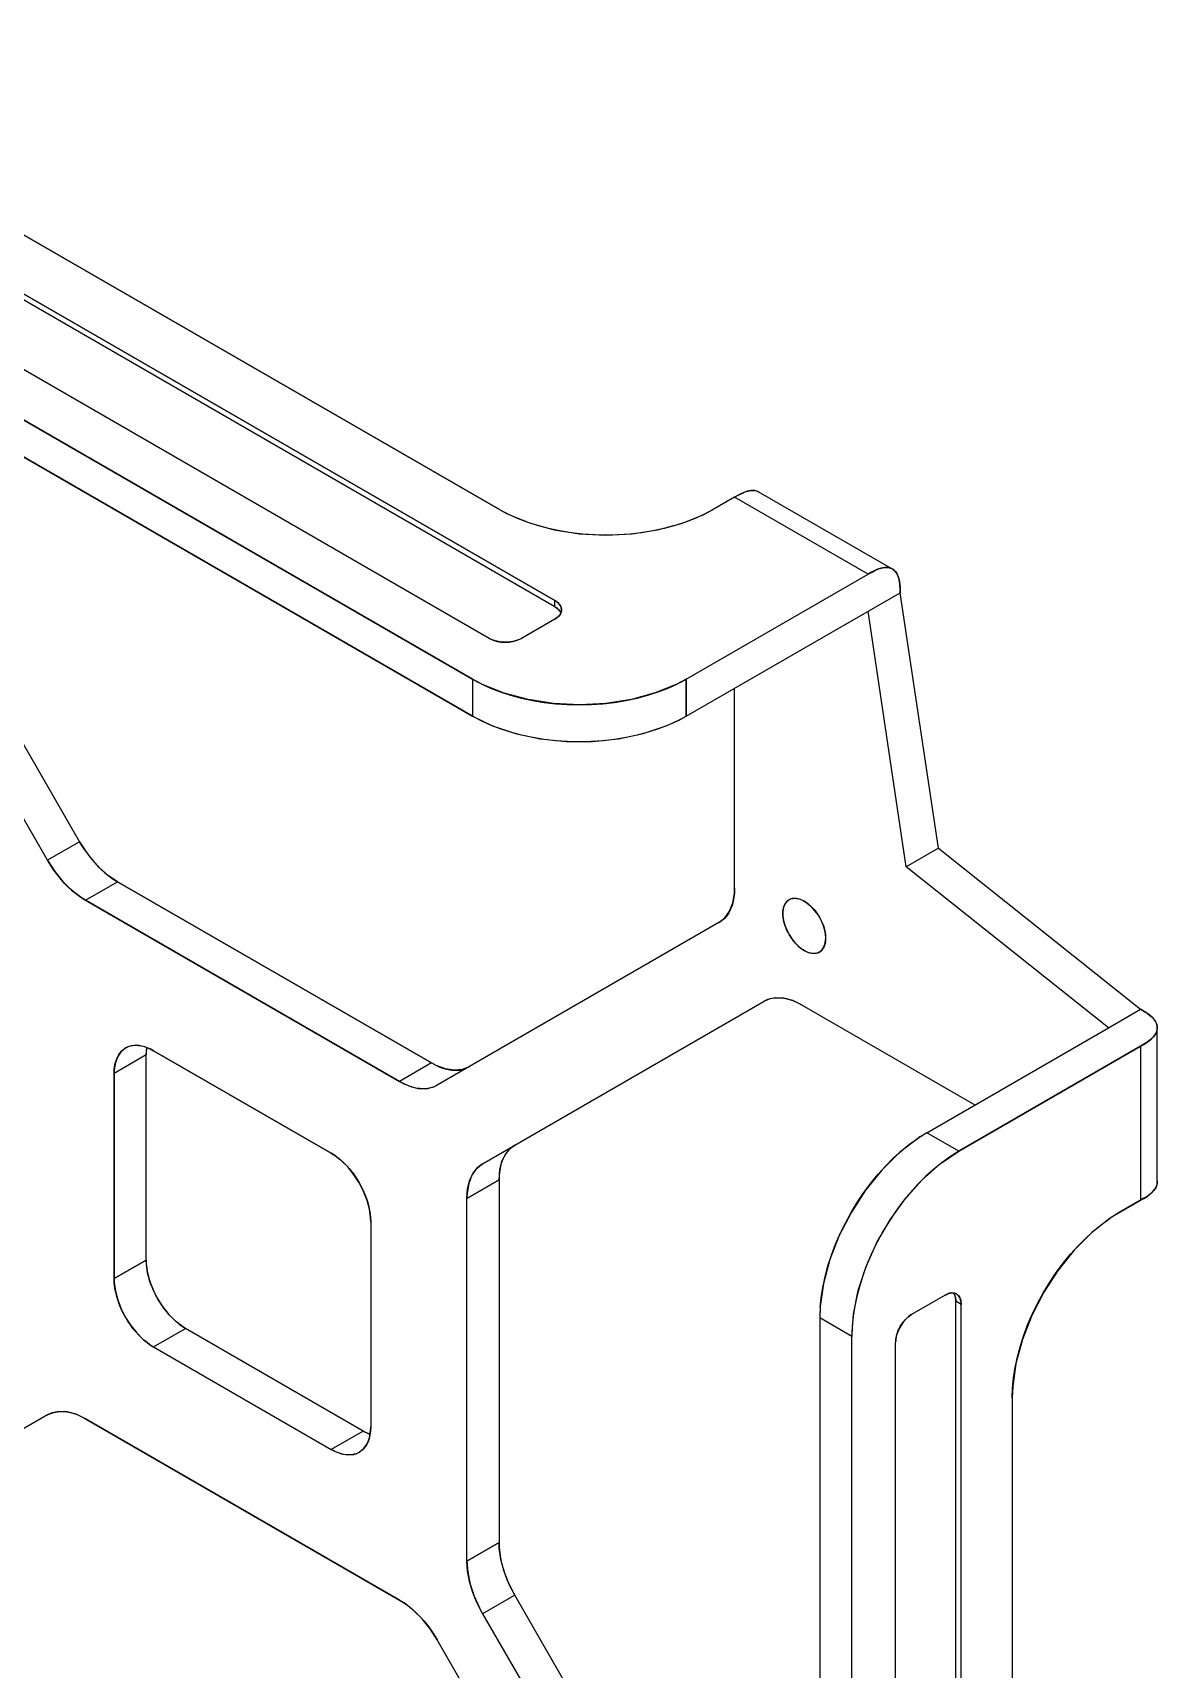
# Model space of a CAD drawing. Header units: millimetres. Extents: x 1063 to 4361, y 385 to 1055.
# Drawn here: x 1771.3 to 1845.7, y 689.8 to 798 of the extents above; entities that cross this region are included whole.
import ezdxf

# ---------------------------------------------------------------- set-up
doc = ezdxf.new("R2010")
doc.units = ezdxf.units.MM

msp = doc.modelspace()

# ---------------------------------------------------------------- linework, layer by layer
for p, q in [((1805.81, 760.469), (1740.762, 798.024)), ((1740.762, 798.024), (1805.81, 760.469)), ((1805.81, 760.061), (1740.762, 797.616)), ((1751.185, 795.907), (1802.143, 766.487)), ((1802.143, 766.487), (1751.185, 795.907)), ((1800.358, 755.27), (1731.756, 794.877)), ((1731.756, 794.877), (1800.358, 755.27)), ((1801.475, 757.966), (1736.427, 795.521)), ((1800.358, 752.82), (1731.756, 792.427)), ((1731.756, 792.427), (1800.358, 752.82)), ((1755.763, 776.771), (1774.386, 744.516)), ((1772.264, 743.291), (1753.642, 775.546)), ((1817.699, 767.303), (1817.989, 767.466)), ((1817.983, 767.463), (1817.699, 767.303)), ((1818.155, 767.551), (1817.983, 767.463)), ((1817.989, 767.466), (1818.082, 767.515)), ((1818.082, 767.515), (1818.214, 767.579)), ((1818.379, 767.648), (1818.155, 767.551)), ((1818.214, 767.579), (1818.335, 767.63)), ((1818.335, 767.63), (1818.456, 767.674)), ((1818.52, 767.695), (1818.379, 767.648)), ((1818.456, 767.674), (1818.57, 767.708)), ((1818.657, 767.728), (1818.52, 767.695)), ((1818.57, 767.708), (1818.68, 767.733)), ((1818.79, 767.748), (1818.657, 767.728)), ((1818.68, 767.733), (1818.799, 767.749)), ((1818.919, 767.753), (1818.79, 767.748)), ((1818.799, 767.749), (1818.913, 767.753)), ((1818.913, 767.753), (1819.02, 767.746)), ((1819.042, 767.742), (1818.919, 767.753)), ((1819.02, 767.746), (1819.122, 767.726)), ((1819.157, 767.715), (1819.042, 767.742)), ((1819.122, 767.726), (1819.219, 767.694)), ((1819.25, 767.68), (1819.157, 767.715)), ((1819.219, 767.694), (1819.281, 767.665)), ((1819.281, 767.665), (1819.25, 767.68)), ((1819.281, 767.665), (1819.312, 767.648)), ((1819.312, 767.648), (1819.281, 767.665)), ((1828.134, 762.555), (1819.312, 767.648)), ((1802.143, 766.487), (1802.764, 766.157)), ((1815.62, 766.136), (1816.285, 766.487)), ((1816.285, 766.487), (1815.705, 766.177)), ((1817.699, 767.303), (1816.285, 766.487)), ((1826.521, 762.21), (1817.699, 767.303)), ((1802.764, 766.157), (1804.19, 765.578)), ((1803.339, 765.896), (1802.764, 766.157)), ((1803.988, 765.646), (1803.339, 765.896)), ((1804.672, 765.425), (1803.988, 765.646)), ((1804.19, 765.578), (1805.767, 765.15)), ((1805.39, 765.235), (1804.672, 765.425)), ((1806.132, 765.076), (1805.39, 765.235)), ((1813.043, 765.236), (1812.302, 765.078)), ((1812.608, 765.138), (1814.189, 765.561)), ((1813.76, 765.427), (1813.043, 765.236)), ((1814.443, 765.647), (1813.76, 765.427)), ((1814.189, 765.561), (1815.62, 766.136)), ((1815.091, 765.897), (1814.443, 765.647)), ((1815.705, 766.177), (1815.091, 765.897)), ((1805.767, 765.15), (1807.45, 764.886)), ((1806.885, 764.954), (1806.132, 765.076)), ((1807.651, 764.866), (1806.885, 764.954)), ((1807.45, 764.886), (1809.186, 764.796)), ((1808.428, 764.813), (1807.651, 764.866)), ((1809.218, 764.796), (1808.428, 764.813)), ((1809.186, 764.796), (1810.923, 764.881)), ((1810.007, 764.814), (1809.218, 764.796)), ((1810.785, 764.867), (1810.007, 764.814)), ((1811.55, 764.955), (1810.785, 764.867)), ((1810.923, 764.881), (1812.608, 765.138)), ((1812.302, 765.078), (1811.55, 764.955)), ((1814.5, 755.27), (1826.521, 762.21)), ((1826.749, 762.339), (1826.521, 762.21)), ((1826.521, 762.21), (1826.743, 762.336)), ((1826.743, 762.336), (1826.964, 762.452)), ((1826.92, 762.43), (1826.749, 762.339)), ((1827.058, 762.495), (1826.92, 762.43)), ((1826.964, 762.452), (1827.182, 762.547)), ((1827.218, 762.561), (1827.058, 762.495)), ((1827.182, 762.547), (1827.396, 762.616)), ((1827.367, 762.609), (1827.218, 762.561)), ((1827.508, 762.641), (1827.367, 762.609)), ((1827.396, 762.616), (1827.602, 762.654)), ((1827.627, 762.656), (1827.508, 762.641)), ((1827.602, 762.654), (1827.713, 762.66)), ((1827.741, 762.66), (1827.627, 762.656)), ((1827.713, 762.66), (1827.82, 762.655)), ((1827.848, 762.652), (1827.741, 762.66)), ((1827.82, 762.655), (1827.921, 762.638)), ((1827.95, 762.631), (1827.848, 762.652)), ((1827.921, 762.638), (1828.018, 762.609)), ((1828.046, 762.598), (1827.95, 762.631)), ((1828.018, 762.609), (1828.109, 762.569)), ((1828.134, 762.555), (1828.046, 762.598)), ((1828.109, 762.569), (1828.134, 762.555)), ((1828.165, 762.536), (1828.134, 762.555)), ((1828.134, 762.555), (1828.165, 762.536)), ((1828.22, 762.497), (1828.165, 762.536)), ((1828.165, 762.536), (1828.193, 762.517)), ((1828.193, 762.517), (1828.27, 762.454)), ((1828.296, 762.429), (1828.22, 762.497)), ((1828.27, 762.454), (1828.351, 762.367)), ((1828.365, 762.351), (1828.296, 762.429)), ((1828.351, 762.367), (1828.422, 762.266)), ((1828.426, 762.261), (1828.365, 762.351)), ((1828.422, 762.266), (1828.482, 762.153)), ((1828.479, 762.161), (1828.426, 762.261)), ((1828.524, 762.05), (1828.479, 762.161)), ((1828.482, 762.153), (1828.532, 762.027)), ((1828.558, 761.942), (1828.524, 762.05)), ((1828.532, 762.027), (1828.571, 761.891)), ((1814.5, 752.82), (1828.642, 760.985)), ((1828.586, 761.826), (1828.558, 761.942)), ((1828.571, 761.891), (1828.6, 761.746)), ((1828.608, 761.699), (1828.586, 761.826)), ((1828.6, 761.746), (1828.629, 761.504)), ((1828.623, 761.569), (1828.608, 761.699)), ((1828.634, 761.422), (1828.623, 761.569)), ((1828.629, 761.504), (1828.639, 761.311)), ((1828.638, 761.318), (1828.634, 761.422)), ((1828.642, 760.985), (1828.638, 761.318)), ((1828.639, 761.311), (1828.642, 760.985)), ((1831.176, 744.084), (1828.642, 760.985)), ((1805.895, 760.416), (1805.81, 760.469)), ((1805.81, 760.061), (1805.81, 760.469)), ((1805.81, 760.061), (1805.895, 760.008)), ((1805.895, 760.008), (1805.81, 760.061)), ((1805.898, 760.414), (1805.895, 760.416)), ((1805.895, 760.008), (1806.046, 759.884)), ((1805.964, 759.957), (1805.895, 760.008)), ((1806.048, 760.29), (1805.898, 760.414)), ((1805.916, 760.402), (1805.963, 760.366)), ((1805.963, 760.366), (1806.028, 760.31)), ((1806.03, 759.9), (1805.964, 759.957)), ((1806.028, 760.31), (1806.085, 760.252)), ((1806.087, 759.841), (1806.03, 759.9)), ((1806.046, 759.884), (1806.157, 759.748)), ((1806.159, 760.153), (1806.048, 760.29)), ((1806.085, 760.252), (1806.134, 760.19)), ((1806.137, 759.778), (1806.087, 759.841)), ((1806.134, 760.19), (1806.175, 760.126)), ((1806.226, 760.008), (1806.159, 760.153)), ((1806.175, 760.126), (1806.207, 760.061)), ((1806.207, 760.061), (1806.23, 759.995)), ((1806.249, 759.857), (1806.226, 760.008)), ((1806.23, 759.995), (1806.244, 759.928)), ((1806.244, 759.928), (1806.248, 759.892)), ((1806.244, 759.782), (1806.249, 759.857)), ((1806.248, 759.822), (1806.245, 759.791)), ((1806.248, 759.892), (1806.249, 759.858)), ((1806.249, 759.858), (1806.248, 759.822)), ((1805.81, 759.245), (1803.595, 757.966)), ((1805.81, 759.245), (1805.978, 759.361)), ((1805.891, 759.296), (1805.81, 759.245)), ((1805.964, 759.349), (1805.891, 759.296)), ((1806.03, 759.406), (1805.964, 759.349)), ((1805.978, 759.361), (1806.109, 759.491)), ((1806.087, 759.465), (1806.03, 759.406)), ((1806.136, 759.528), (1806.087, 759.465)), ((1806.109, 759.491), (1806.198, 759.633)), ((1806.177, 759.592), (1806.136, 759.528)), ((1806.177, 759.714), (1806.137, 759.778)), ((1806.157, 759.748), (1806.207, 759.652)), ((1806.207, 759.653), (1806.177, 759.714)), ((1806.209, 759.657), (1806.177, 759.592)), ((1806.198, 759.633), (1806.244, 759.782)), ((1806.232, 759.724), (1806.209, 759.657)), ((1806.245, 759.791), (1806.232, 759.724)), ((1829.055, 742.859), (1826.521, 759.761)), ((1801.475, 757.966), (1801.567, 757.917)), ((1801.567, 757.917), (1801.475, 757.966)), ((1801.567, 757.917), (1801.781, 757.83)), ((1801.655, 757.877), (1801.567, 757.917)), ((1801.753, 757.84), (1801.655, 757.877)), ((1801.856, 757.806), (1801.753, 757.84)), ((1801.781, 757.83), (1802.018, 757.766)), ((1801.964, 757.778), (1801.856, 757.806)), ((1802.076, 757.754), (1801.964, 757.778)), ((1802.018, 757.766), (1802.27, 757.726)), ((1802.189, 757.736), (1802.076, 757.754)), ((1802.304, 757.723), (1802.189, 757.736)), ((1802.27, 757.726), (1802.53, 757.713)), ((1802.421, 757.715), (1802.304, 757.723)), ((1802.539, 757.713), (1802.421, 757.715)), ((1802.53, 757.713), (1802.791, 757.725)), ((1802.657, 757.716), (1802.539, 757.713)), ((1802.774, 757.724), (1802.657, 757.716)), ((1802.888, 757.737), (1802.774, 757.724)), ((1802.791, 757.725), (1803.043, 757.764)), ((1803, 757.755), (1802.888, 757.737)), ((1803.111, 757.779), (1803, 757.755)), ((1803.043, 757.764), (1803.281, 757.827)), ((1803.218, 757.808), (1803.111, 757.779)), ((1803.32, 757.841), (1803.218, 757.808)), ((1803.281, 757.827), (1803.495, 757.914)), ((1803.417, 757.878), (1803.32, 757.841)), ((1803.509, 757.92), (1803.417, 757.878)), ((1803.495, 757.914), (1803.595, 757.966)), ((1803.595, 757.966), (1803.509, 757.92)), ((1800.358, 755.27), (1800.358, 752.82)), ((1800.979, 754.94), (1800.358, 755.27)), ((1801.023, 754.919), (1800.979, 754.94)), ((1800.979, 754.94), (1801.552, 754.68)), ((1802.454, 754.344), (1801.023, 754.919)), ((1801.552, 754.68), (1802.2, 754.43)), ((1802.2, 754.43), (1802.883, 754.21)), ((1811.971, 754.208), (1812.655, 754.429)), ((1813.879, 754.94), (1812.454, 754.361)), ((1812.655, 754.429), (1813.304, 754.679)), ((1813.304, 754.679), (1813.879, 754.94)), ((1814.5, 755.27), (1813.879, 754.94)), ((1814.5, 752.82), (1814.5, 755.27)), ((1814.5, 755.27), (1814.5, 752.82)), ((1817.699, 741.458), (1817.699, 754.667)), ((1804.036, 753.922), (1802.454, 754.344)), ((1802.883, 754.21), (1803.6, 754.019)), ((1803.6, 754.019), (1804.341, 753.861)), ((1805.721, 753.664), (1804.036, 753.922)), ((1804.341, 753.861), (1805.094, 753.738)), ((1805.094, 753.738), (1805.859, 753.65)), ((1807.457, 753.579), (1805.721, 753.664)), ((1805.859, 753.65), (1806.636, 753.597)), ((1806.636, 753.597), (1807.425, 753.579)), ((1807.425, 753.579), (1808.215, 753.596)), ((1809.194, 753.67), (1807.457, 753.579)), ((1808.215, 753.596), (1808.992, 753.649)), ((1808.992, 753.649), (1809.758, 753.737)), ((1810.876, 753.933), (1809.194, 753.67)), ((1809.758, 753.737), (1810.511, 753.86)), ((1810.511, 753.86), (1811.253, 754.018)), ((1812.454, 754.361), (1810.876, 753.933)), ((1811.253, 754.018), (1811.971, 754.208)), ((1800.358, 752.82), (1801.693, 752.174)), ((1800.939, 752.51), (1800.358, 752.82)), ((1801.554, 752.23), (1800.939, 752.51)), ((1813.165, 752.174), (1813.879, 752.491)), ((1813.88, 752.491), (1813.307, 752.231)), ((1813.879, 752.491), (1814.5, 752.82)), ((1802.204, 751.979), (1801.554, 752.23)), ((1801.693, 752.174), (1803.203, 751.67)), ((1802.887, 751.759), (1802.204, 751.979)), ((1803.605, 751.568), (1802.887, 751.759)), ((1803.203, 751.67), (1804.841, 751.326)), ((1804.347, 751.41), (1803.605, 751.568)), ((1805.101, 751.287), (1804.347, 751.41)), ((1804.841, 751.326), (1806.558, 751.151)), ((1805.866, 751.199), (1805.101, 751.287)), ((1806.644, 751.147), (1805.866, 751.199)), ((1809, 751.2), (1808.223, 751.147)), ((1808.301, 751.151), (1810.017, 751.326)), ((1809.765, 751.288), (1809, 751.2)), ((1810.518, 751.411), (1809.765, 751.288)), ((1810.017, 751.326), (1811.655, 751.67)), ((1811.258, 751.569), (1810.518, 751.411)), ((1811.976, 751.76), (1811.258, 751.569)), ((1811.655, 751.67), (1813.165, 752.174)), ((1812.658, 751.981), (1811.976, 751.76)), ((1813.307, 752.231), (1812.658, 751.981)), ((1806.558, 751.151), (1808.301, 751.151)), ((1807.433, 751.129), (1806.644, 751.147)), ((1808.223, 751.147), (1807.433, 751.129)), ((1774.386, 744.516), (1772.264, 743.291)), ((1774.613, 744.144), (1774.386, 744.516)), ((1774.386, 744.516), (1774.591, 744.178)), ((1774.591, 744.178), (1774.808, 743.855)), ((1775.118, 743.444), (1774.613, 744.144)), ((1774.808, 743.855), (1775.037, 743.546)), ((1831.176, 744.084), (1829.055, 742.859)), ((1831.176, 744.084), (1844.546, 733.439)), ((1772.264, 743.291), (1772.737, 742.561)), ((1772.47, 742.953), (1772.264, 743.291)), ((1772.687, 742.63), (1772.47, 742.953)), ((1772.916, 742.32), (1772.687, 742.63)), ((1772.737, 742.561), (1773.27, 741.897)), ((1775.037, 743.546), (1775.279, 743.25)), ((1775.677, 742.821), (1775.118, 743.444)), ((1775.279, 743.25), (1775.533, 742.969)), ((1775.533, 742.969), (1775.795, 742.706)), ((1776.272, 742.293), (1775.677, 742.821)), ((1775.795, 742.706), (1776.061, 742.465)), ((1842.425, 732.215), (1829.055, 742.859)), ((1773.158, 742.025), (1772.916, 742.32)), ((1773.411, 741.744), (1773.158, 742.025)), ((1773.27, 741.897), (1773.849, 741.319)), ((1773.674, 741.481), (1773.411, 741.744)), ((1773.94, 741.24), (1773.674, 741.481)), ((1774.764, 740.652), (1776.886, 741.877)), ((1776.061, 742.465), (1776.331, 742.247)), ((1776.886, 741.877), (1776.272, 742.293)), ((1776.331, 742.247), (1776.606, 742.051)), ((1776.606, 742.051), (1776.886, 741.877)), ((1797.655, 729.886), (1776.886, 741.877)), ((1776.886, 741.877), (1797.655, 729.886)), ((1817.686, 741.11), (1817.699, 741.458)), ((1817.699, 741.458), (1817.688, 741.142)), ((1773.849, 741.319), (1774.456, 740.845)), ((1774.21, 741.022), (1773.94, 741.24)), ((1774.485, 740.826), (1774.21, 741.022)), ((1774.456, 740.845), (1774.764, 740.652)), ((1774.764, 740.652), (1774.485, 740.826)), ((1774.764, 740.652), (1795.534, 728.661)), ((1795.534, 728.661), (1774.764, 740.652)), ((1817.368, 739.924), (1817.579, 740.471)), ((1817.602, 740.562), (1817.527, 740.298)), ((1817.579, 740.471), (1817.686, 741.11)), ((1817.656, 740.843), (1817.602, 740.562)), ((1817.688, 741.142), (1817.656, 740.843)), ((1821.026, 740.384), (1820.942, 740.166)), ((1821.001, 740.334), (1821.048, 740.424)), ((1821.149, 740.56), (1821.026, 740.384)), ((1821.048, 740.424), (1821.102, 740.504)), ((1821.102, 740.504), (1821.163, 740.575)), ((1821.308, 740.686), (1821.149, 740.56)), ((1821.163, 740.575), (1821.232, 740.635)), ((1821.232, 740.635), (1821.278, 740.668)), ((1821.278, 740.668), (1821.308, 740.686)), ((1821.396, 740.729), (1821.308, 740.686)), ((1821.308, 740.686), (1821.338, 740.703)), ((1821.399, 740.73), (1821.396, 740.729)), ((1821.601, 740.777), (1821.399, 740.73)), ((1821.414, 740.736), (1821.476, 740.756)), ((1821.476, 740.756), (1821.568, 740.773)), ((1821.568, 740.773), (1821.665, 740.78)), ((1821.824, 740.768), (1821.601, 740.777)), ((1821.665, 740.78), (1821.766, 740.775)), ((1821.766, 740.775), (1821.871, 740.76)), ((1822.062, 740.704), (1821.824, 740.768)), ((1821.871, 740.76), (1821.978, 740.733)), ((1821.978, 740.733), (1822.086, 740.695)), ((1822.308, 740.587), (1822.062, 740.704)), ((1822.086, 740.695), (1822.196, 740.647)), ((1822.196, 740.647), (1822.308, 740.587)), ((1822.553, 740.421), (1822.308, 740.587)), ((1822.308, 740.587), (1822.419, 740.518)), ((1822.419, 740.518), (1822.529, 740.44)), ((1822.529, 740.44), (1822.637, 740.352)), ((1822.791, 740.21), (1822.553, 740.421)), ((1822.637, 740.352), (1822.744, 740.256)), ((1816.664, 739.169), (1817.06, 739.486)), ((1816.854, 739.297), (1816.664, 739.169)), ((1817.025, 739.448), (1816.854, 739.297)), ((1817.178, 739.625), (1817.025, 739.448)), ((1817.06, 739.486), (1817.368, 739.924)), ((1817.313, 739.826), (1817.178, 739.625)), ((1817.43, 740.051), (1817.313, 739.826)), ((1817.527, 740.298), (1817.43, 740.051)), ((1820.893, 739.771), (1820.898, 739.897)), ((1820.898, 739.639), (1820.893, 739.771)), ((1820.898, 739.897), (1820.911, 740.017)), ((1820.911, 739.505), (1820.898, 739.639)), ((1820.942, 740.166), (1820.899, 739.91)), ((1820.899, 739.91), (1820.899, 739.625)), ((1820.899, 739.625), (1820.942, 739.32)), ((1820.911, 740.017), (1820.932, 740.129)), ((1820.932, 739.367), (1820.911, 739.505)), ((1820.932, 740.129), (1820.962, 740.235)), ((1820.962, 739.227), (1820.932, 739.367)), ((1820.942, 739.32), (1821.026, 739.004)), ((1820.962, 740.235), (1821.001, 740.334)), ((1822.744, 740.256), (1822.849, 740.15)), ((1823.015, 739.96), (1822.791, 740.21)), ((1822.849, 740.15), (1822.95, 740.038)), ((1822.95, 740.038), (1823.047, 739.92)), ((1823.217, 739.68), (1823.015, 739.96)), ((1823.047, 739.92), (1823.139, 739.796)), ((1823.139, 739.796), (1823.226, 739.667)), ((1823.391, 739.378), (1823.217, 739.68)), ((1823.226, 739.667), (1823.308, 739.532)), ((1823.308, 739.532), (1823.383, 739.393)), ((1823.383, 739.393), (1823.452, 739.253)), ((1823.532, 739.064), (1823.391, 739.378)), ((1823.452, 739.253), (1823.513, 739.112)), ((1816.664, 739.169), (1798.034, 728.413)), ((1816.716, 739.199), (1816.763, 739.226)), ((1821.001, 739.084), (1820.962, 739.227)), ((1821.048, 738.939), (1821.001, 739.084)), ((1821.026, 739.004), (1821.149, 738.686)), ((1821.102, 738.796), (1821.048, 738.939)), ((1821.163, 738.655), (1821.102, 738.796)), ((1821.149, 738.686), (1821.308, 738.377)), ((1821.232, 738.515), (1821.163, 738.655)), ((1821.308, 738.377), (1821.232, 738.515)), ((1821.308, 738.377), (1821.496, 738.085)), ((1821.39, 738.242), (1821.308, 738.377)), ((1821.477, 738.112), (1821.39, 738.242)), ((1823.513, 739.112), (1823.567, 738.969)), ((1823.637, 738.746), (1823.532, 739.064)), ((1823.567, 738.969), (1823.614, 738.825)), ((1823.614, 738.825), (1823.653, 738.682)), ((1823.7, 738.434), (1823.637, 738.746)), ((1823.653, 738.682), (1823.683, 738.541)), ((1823.683, 738.541), (1823.705, 738.404)), ((1823.722, 738.138), (1823.7, 738.434)), ((1823.705, 738.404), (1823.718, 738.269)), ((1823.718, 738.269), (1823.721, 738.187)), ((1823.721, 738.187), (1823.722, 738.138)), ((1821.568, 737.989), (1821.477, 738.112)), ((1821.496, 738.085), (1821.71, 737.819)), ((1821.665, 737.87), (1821.568, 737.989)), ((1821.766, 737.758), (1821.665, 737.87)), ((1821.71, 737.819), (1821.942, 737.588)), ((1821.871, 737.653), (1821.766, 737.758)), ((1821.978, 737.556), (1821.871, 737.653)), ((1821.942, 737.588), (1822.184, 737.399)), ((1822.086, 737.469), (1821.978, 737.556)), ((1822.196, 737.391), (1822.086, 737.469)), ((1822.184, 737.399), (1822.308, 737.321)), ((1822.308, 737.321), (1822.196, 737.391)), ((1822.308, 737.321), (1822.553, 737.204)), ((1822.419, 737.262), (1822.308, 737.321)), ((1822.529, 737.213), (1822.419, 737.262)), ((1822.638, 737.176), (1822.529, 737.213)), ((1822.553, 737.204), (1822.791, 737.14)), ((1822.744, 737.149), (1822.638, 737.176)), ((1822.849, 737.133), (1822.744, 737.149)), ((1822.791, 737.14), (1823.015, 737.132)), ((1822.95, 737.128), (1822.849, 737.133)), ((1823.047, 737.135), (1822.95, 737.128)), ((1823.015, 737.132), (1823.217, 737.178)), ((1823.139, 737.153), (1823.047, 737.135)), ((1823.202, 737.173), (1823.139, 737.153)), ((1823.217, 737.178), (1823.22, 737.18)), ((1823.22, 737.18), (1823.308, 737.222)), ((1823.308, 737.222), (1823.277, 737.206)), ((1823.308, 737.222), (1823.466, 737.349)), ((1823.337, 737.24), (1823.308, 737.222)), ((1823.384, 737.273), (1823.337, 737.24)), ((1823.452, 737.334), (1823.384, 737.273)), ((1823.514, 737.404), (1823.452, 737.334)), ((1823.466, 737.349), (1823.589, 737.524)), ((1823.568, 737.485), (1823.514, 737.404)), ((1823.614, 737.575), (1823.568, 737.485)), ((1823.589, 737.524), (1823.674, 737.743)), ((1823.653, 737.674), (1823.614, 737.575)), ((1823.683, 737.779), (1823.653, 737.674)), ((1823.674, 737.743), (1823.716, 737.999)), ((1823.705, 737.892), (1823.683, 737.779)), ((1823.718, 738.011), (1823.705, 737.892)), ((1823.716, 737.999), (1823.722, 738.138)), ((1823.721, 738.089), (1823.718, 738.011)), ((1823.722, 738.138), (1823.721, 738.089)), ((1801.034, 723.217), (1819.657, 733.969)), ((1819.884, 734.078), (1819.657, 733.969)), ((1819.657, 733.969), (1819.862, 734.07)), ((1819.862, 734.07), (1820.079, 734.142)), ((1820.389, 734.195), (1819.884, 734.078)), ((1820.079, 734.142), (1820.308, 734.187)), ((1820.308, 734.187), (1820.55, 734.203)), ((1820.947, 734.173), (1820.389, 734.195)), ((1820.55, 734.203), (1820.804, 734.192)), ((1820.804, 734.192), (1821.065, 734.152)), ((1821.543, 734.014), (1820.947, 734.173)), ((1821.065, 734.152), (1821.332, 734.086)), ((1821.332, 734.086), (1821.602, 733.992)), ((1822.157, 733.721), (1821.543, 734.014)), ((1821.602, 733.992), (1821.877, 733.87)), ((1821.877, 733.87), (1822.157, 733.721)), ((1822.157, 733.721), (1833.596, 727.117)), ((1842.425, 732.215), (1844.546, 733.439)), ((1844.546, 733.439), (1844.824, 733.275)), ((1844.83, 733.271), (1844.546, 733.439)), ((1844.824, 733.275), (1844.977, 733.177)), ((1844.936, 733.203), (1844.83, 733.271)), ((1845.062, 733.117), (1844.936, 733.203)), ((1844.977, 733.177), (1845.169, 733.035)), ((1845.198, 733.011), (1845.062, 733.117)), ((1845.169, 733.035), (1845.336, 732.885)), ((1845.314, 732.906), (1845.198, 733.011)), ((1845.413, 732.8), (1845.314, 732.906)), ((1845.336, 732.885), (1845.471, 732.725)), ((1845.486, 732.704), (1845.413, 732.8)), ((1830.404, 725.274), (1842.425, 732.215)), ((1845.477, 731.712), (1845.393, 731.607)), ((1845.409, 731.624), (1845.482, 731.719)), ((1845.471, 732.725), (1845.532, 732.632)), ((1845.545, 731.821), (1845.477, 731.712)), ((1845.482, 731.719), (1845.543, 731.816)), ((1845.546, 732.608), (1845.486, 732.704)), ((1845.532, 732.632), (1845.58, 732.537)), ((1845.543, 731.816), (1845.59, 731.913)), ((1845.597, 731.933), (1845.545, 731.821)), ((1845.592, 732.51), (1845.546, 732.608)), ((1845.58, 732.537), (1845.617, 732.44)), ((1845.59, 731.913), (1845.623, 732.011)), ((1845.625, 732.412), (1845.592, 732.51)), ((1845.632, 732.047), (1845.597, 731.933)), ((1845.617, 732.44), (1845.64, 732.342)), ((1845.623, 732.011), (1845.644, 732.111)), ((1845.645, 732.312), (1845.625, 732.412)), ((1845.648, 732.145), (1845.632, 732.047)), ((1845.64, 732.342), (1845.65, 732.244)), ((1845.644, 732.111), (1845.65, 732.178)), ((1845.65, 732.249), (1845.645, 732.312)), ((1845.65, 732.179), (1845.648, 732.145)), ((1845.651, 732.228), (1845.65, 732.249)), ((1845.65, 732.244), (1845.651, 732.215)), ((1845.65, 732.178), (1845.651, 732.228)), ((1845.651, 732.215), (1845.65, 732.179)), ((1845.651, 722.028), (1845.651, 732.215)), ((1777.136, 730.649), (1776.909, 730.325)), ((1777.048, 730.546), (1777.162, 730.676)), ((1777.429, 730.882), (1777.136, 730.649)), ((1777.162, 730.676), (1777.288, 730.788)), ((1777.288, 730.788), (1777.399, 730.864)), ((1777.399, 730.864), (1777.429, 730.882)), ((1777.591, 730.961), (1777.429, 730.882)), ((1777.429, 730.882), (1777.459, 730.899)), ((1777.783, 731.02), (1777.591, 730.961)), ((1777.625, 730.974), (1777.74, 731.01)), ((1777.74, 731.01), (1777.91, 731.043)), ((1778.178, 731.054), (1777.783, 731.02)), ((1777.91, 731.043), (1778.088, 731.055)), ((1778.088, 731.055), (1778.276, 731.047)), ((1778.606, 730.985), (1778.178, 731.054)), ((1778.276, 731.047), (1778.469, 731.018)), ((1778.469, 731.018), (1778.666, 730.969)), ((1779.055, 730.816), (1778.606, 730.985)), ((1778.666, 730.969), (1778.865, 730.899)), ((1778.785, 730.417), (1778.795, 730.666)), ((1778.794, 730.666), (1778.785, 730.417)), ((1778.795, 730.666), (1778.824, 730.913)), ((1778.865, 730.899), (1779.055, 730.816)), ((1779.275, 730.7), (1779.055, 730.816)), ((1779.055, 730.816), (1779.275, 730.7)), ((1791.024, 723.916), (1779.275, 730.7)), ((1779.275, 730.7), (1791.024, 723.916)), ((1832.525, 724.05), (1844.546, 730.99)), ((1844.546, 730.99), (1832.525, 724.05)), ((1844.772, 731.123), (1844.546, 730.99)), ((1844.546, 730.99), (1844.76, 731.115)), ((1844.546, 730.99), (1844.546, 720.803)), ((1844.76, 731.115), (1844.92, 731.215)), ((1844.988, 731.26), (1844.772, 731.123)), ((1844.92, 731.215), (1845.042, 731.298)), ((1845.184, 731.407), (1844.988, 731.26)), ((1845.042, 731.298), (1845.147, 731.377)), ((1845.147, 731.377), (1845.246, 731.459)), ((1845.295, 731.505), (1845.184, 731.407)), ((1845.246, 731.459), (1845.332, 731.541)), ((1845.393, 731.607), (1845.295, 731.505)), ((1845.332, 731.541), (1845.409, 731.624)), ((1778.785, 730.417), (1776.664, 729.192)), ((1776.673, 729.441), (1776.696, 729.646)), ((1776.753, 729.921), (1776.674, 729.449)), ((1776.696, 729.646), (1776.735, 729.854)), ((1776.735, 729.854), (1776.791, 730.049)), ((1776.909, 730.325), (1776.753, 729.921)), ((1776.791, 730.049), (1776.863, 730.231)), ((1776.863, 730.231), (1776.949, 730.398)), ((1776.949, 730.398), (1777.048, 730.546)), ((1778.785, 716.85), (1778.785, 730.417)), ((1797.655, 729.886), (1795.534, 728.661)), ((1797.963, 729.723), (1797.655, 729.886)), ((1797.655, 729.886), (1797.935, 729.737)), ((1797.935, 729.737), (1798.209, 729.615)), ((1798.57, 729.496), (1797.963, 729.723)), ((1798.209, 729.615), (1798.48, 729.521)), ((1798.48, 729.521), (1798.746, 729.455)), ((1800.155, 729.638), (1799.683, 729.453)), ((1799.733, 729.464), (1799.95, 729.537)), ((1799.95, 729.537), (1800.155, 729.638)), ((1776.673, 729.441), (1776.664, 729.192)), ((1776.664, 729.192), (1776.673, 729.441)), ((1776.664, 729.192), (1776.664, 715.626)), ((1776.664, 715.626), (1776.664, 729.192)), ((1776.674, 729.449), (1776.673, 729.441)), ((1795.534, 728.661), (1796.148, 728.368)), ((1795.813, 728.512), (1795.534, 728.661)), ((1796.088, 728.391), (1795.813, 728.512)), ((1799.149, 729.405), (1798.57, 729.496)), ((1798.746, 729.455), (1799.008, 729.415)), ((1799.008, 729.415), (1799.262, 729.404)), ((1799.683, 729.453), (1799.149, 729.405)), ((1799.262, 729.404), (1799.503, 729.42)), ((1799.503, 729.42), (1799.733, 729.464)), ((1796.359, 728.297), (1796.088, 728.391)), ((1796.148, 728.368), (1796.743, 728.209)), ((1796.625, 728.23), (1796.359, 728.297)), ((1796.887, 728.19), (1796.625, 728.23)), ((1796.743, 728.209), (1797.302, 728.187)), ((1797.141, 728.179), (1796.887, 728.19)), ((1797.382, 728.195), (1797.141, 728.179)), ((1797.302, 728.187), (1797.807, 728.304)), ((1797.612, 728.24), (1797.382, 728.195)), ((1797.829, 728.312), (1797.612, 728.24)), ((1797.807, 728.304), (1798.034, 728.413)), ((1798.034, 728.413), (1797.829, 728.312)), ((1830.404, 725.274), (1829.808, 724.901)), ((1832.525, 724.05), (1830.404, 725.274)), ((1802.593, 723.921), (1802.947, 724.3)), ((1802.794, 724.163), (1802.641, 723.987)), ((1802.965, 724.315), (1802.794, 724.163)), ((1802.947, 724.3), (1803.155, 724.442)), ((1803.155, 724.442), (1802.965, 724.315)), ((1829.808, 724.901), (1828.594, 723.957)), ((1828.752, 724.095), (1829.294, 724.533)), ((1829.294, 724.533), (1829.808, 724.902)), ((1791.244, 723.779), (1791.024, 723.916)), ((1791.024, 723.916), (1791.244, 723.779)), ((1791.259, 723.768), (1791.244, 723.779)), ((1791.244, 723.779), (1791.433, 723.643)), ((1791.707, 723.417), (1791.259, 723.768)), ((1791.433, 723.643), (1791.632, 723.482)), ((1791.632, 723.482), (1791.829, 723.305)), ((1792.134, 722.989), (1791.707, 723.417)), ((1791.829, 723.305), (1792.023, 723.11)), ((1792.023, 723.11), (1792.21, 722.902)), ((1801.034, 723.217), (1800.638, 722.901)), ((1800.673, 722.938), (1800.844, 723.09)), ((1800.844, 723.09), (1801.034, 723.217)), ((1802.217, 723.049), (1802.163, 722.768)), ((1802.173, 722.831), (1802.333, 723.426)), ((1802.292, 723.313), (1802.217, 723.049)), ((1802.389, 723.56), (1802.292, 723.313)), ((1802.333, 723.426), (1802.593, 723.921)), ((1802.506, 723.786), (1802.389, 723.56)), ((1802.641, 723.987), (1802.506, 723.786)), ((1827.186, 722.523), (1827.692, 723.084)), ((1828.594, 723.957), (1827.434, 722.805)), ((1827.692, 723.084), (1828.218, 723.612)), ((1828.218, 723.612), (1828.752, 724.095)), ((1830.107, 722.161), (1831.297, 723.217)), ((1831.418, 723.311), (1830.877, 722.874)), ((1831.297, 723.217), (1832.525, 724.05)), ((1831.967, 723.702), (1831.418, 723.311)), ((1832.525, 724.05), (1831.967, 723.702)), ((1792.527, 722.498), (1792.134, 722.989)), ((1792.21, 722.902), (1792.388, 722.684)), ((1792.388, 722.684), (1792.558, 722.456)), ((1792.875, 721.958), (1792.527, 722.498)), ((1792.558, 722.456), (1792.718, 722.217)), ((1792.718, 722.217), (1792.87, 721.967)), ((1792.87, 721.967), (1793.01, 721.712)), ((1793.167, 721.386), (1792.875, 721.958)), ((1799.998, 720.928), (1802.12, 722.153)), ((1802.12, 722.153), (1799.998, 720.928)), ((1800.095, 721.824), (1800.171, 722.088)), ((1800.33, 722.462), (1800.119, 721.915)), ((1800.171, 722.088), (1800.268, 722.335)), ((1800.268, 722.335), (1800.384, 722.561)), ((1800.638, 722.901), (1800.33, 722.462)), ((1800.384, 722.561), (1800.519, 722.762)), ((1800.519, 722.762), (1800.673, 722.938)), ((1802.12, 722.153), (1802.173, 722.831)), ((1802.131, 722.469), (1802.12, 722.153)), ((1802.12, 722.153), (1802.12, 698.17)), ((1802.163, 722.768), (1802.131, 722.469)), ((1827.434, 722.805), (1826.365, 721.48)), ((1826.704, 721.933), (1827.186, 722.523)), ((1828.99, 720.915), (1830.107, 722.161)), ((1830.345, 722.393), (1829.821, 721.867)), ((1830.877, 722.874), (1830.345, 722.393)), ((1845.64, 721.9), (1845.65, 721.999)), ((1845.651, 722.028), (1845.645, 721.93)), ((1845.65, 722.064), (1845.651, 722.028)), ((1845.651, 722.028), (1845.65, 722.064)), ((1845.65, 721.999), (1845.651, 722.028)), ((1793.01, 721.712), (1793.136, 721.454)), ((1793.136, 721.454), (1793.25, 721.193)), ((1793.393, 720.8), (1793.167, 721.386)), ((1793.25, 721.193), (1793.349, 720.929)), ((1793.349, 720.929), (1793.436, 720.663)), ((1800.012, 721.276), (1799.998, 720.928)), ((1799.998, 720.928), (1800.009, 721.244)), ((1799.998, 696.945), (1799.998, 720.928)), ((1800.009, 721.244), (1800.042, 721.543)), ((1800.119, 721.915), (1800.012, 721.276)), ((1800.042, 721.543), (1800.095, 721.824)), ((1826.365, 721.48), (1825.419, 720.021)), ((1825.812, 720.668), (1826.246, 721.314)), ((1826.246, 721.314), (1826.704, 721.933)), ((1827.98, 719.515), (1828.99, 720.915)), ((1829.314, 721.305), (1828.831, 720.715)), ((1829.821, 721.867), (1829.314, 721.305)), ((1844.772, 720.936), (1844.546, 720.803)), ((1844.546, 720.803), (1844.766, 720.932)), ((1844.766, 720.932), (1844.977, 721.066)), ((1844.936, 721.039), (1844.772, 720.936)), ((1845.062, 721.126), (1844.936, 721.039)), ((1844.977, 721.066), (1845.169, 721.207)), ((1845.198, 721.232), (1845.062, 721.126)), ((1845.169, 721.207), (1845.336, 721.358)), ((1845.314, 721.337), (1845.198, 721.232)), ((1845.413, 721.443), (1845.314, 721.337)), ((1845.336, 721.358), (1845.471, 721.517)), ((1845.486, 721.538), (1845.413, 721.443)), ((1845.471, 721.517), (1845.532, 721.61)), ((1845.546, 721.635), (1845.486, 721.538)), ((1845.532, 721.61), (1845.58, 721.705)), ((1845.592, 721.732), (1845.546, 721.635)), ((1845.58, 721.705), (1845.617, 721.802)), ((1845.625, 721.831), (1845.592, 721.732)), ((1845.617, 721.802), (1845.64, 721.9)), ((1845.645, 721.93), (1845.625, 721.831)), ((1793.547, 720.216), (1793.393, 720.8)), ((1793.436, 720.663), (1793.507, 720.398)), ((1793.507, 720.398), (1793.563, 720.139)), ((1793.625, 719.654), (1793.547, 720.216)), ((1793.563, 720.139), (1793.603, 719.885)), ((1793.603, 719.885), (1793.625, 719.654)), ((1825.419, 720.021), (1824.624, 718.475)), ((1825.023, 719.301), (1825.402, 719.993)), ((1825.402, 719.993), (1825.812, 720.668)), ((1828.372, 720.096), (1827.937, 719.45)), ((1828.831, 720.715), (1828.372, 720.096)), ((1843.132, 719.987), (1842.536, 719.613)), ((1844.546, 720.803), (1843.132, 719.987)), ((1843.132, 719.987), (1844.546, 720.803)), ((1793.634, 719.394), (1793.625, 719.654)), ((1793.625, 719.654), (1793.634, 719.394)), ((1793.634, 719.394), (1793.634, 705.828)), ((1824.68, 718.602), (1825.023, 719.301)), ((1827.109, 718.006), (1827.98, 719.515)), ((1827.527, 718.775), (1827.148, 718.082)), ((1827.937, 719.45), (1827.527, 718.775)), ((1840.948, 718.327), (1841.481, 718.809)), ((1842.536, 719.613), (1841.321, 718.669)), ((1841.481, 718.809), (1842.022, 719.246)), ((1842.022, 719.246), (1842.535, 719.614)), ((1824.624, 718.475), (1824.004, 716.887)), ((1824.105, 717.184), (1824.374, 717.896)), ((1824.374, 717.896), (1824.68, 718.602)), ((1826.402, 716.432), (1827.109, 718.006)), ((1827.148, 718.082), (1826.804, 717.383)), ((1839.916, 717.237), (1840.424, 717.801)), ((1841.321, 718.669), (1840.162, 717.517)), ((1840.424, 717.801), (1840.948, 718.327)), ((1778.785, 716.85), (1776.664, 715.626)), ((1776.664, 715.626), (1778.785, 716.85)), ((1778.795, 716.591), (1778.785, 716.85)), ((1778.785, 716.85), (1778.794, 716.591)), ((1778.794, 716.591), (1778.817, 716.359)), ((1778.796, 716.573), (1778.795, 716.591)), ((1778.876, 716.009), (1778.796, 716.573)), ((1824.004, 716.887), (1823.579, 715.305)), ((1823.872, 716.466), (1824.105, 717.184)), ((1826.498, 716.676), (1826.227, 715.962)), ((1826.804, 717.383), (1826.498, 716.676)), ((1838.974, 716.027), (1839.433, 716.646)), ((1840.162, 717.517), (1839.093, 716.191)), ((1839.433, 716.646), (1839.916, 717.237)), ((1776.664, 715.626), (1776.673, 715.366)), ((1776.673, 715.366), (1776.664, 715.626)), ((1778.817, 716.359), (1778.857, 716.106)), ((1778.857, 716.106), (1778.912, 715.847)), ((1779.033, 715.425), (1778.876, 716.009)), ((1778.912, 715.847), (1778.984, 715.582)), ((1778.984, 715.582), (1779.07, 715.316)), ((1823.527, 715.044), (1823.678, 715.748)), ((1823.678, 715.748), (1823.872, 716.466)), ((1825.881, 714.841), (1826.402, 716.432)), ((1826.227, 715.962), (1825.993, 715.241)), ((1839.093, 716.191), (1838.146, 714.733)), ((1838.54, 715.38), (1838.974, 716.027)), ((1776.673, 715.366), (1776.751, 714.804)), ((1776.696, 715.134), (1776.673, 715.366)), ((1776.736, 714.881), (1776.696, 715.134)), ((1776.791, 714.622), (1776.736, 714.881)), ((1776.751, 714.804), (1776.905, 714.22)), ((1776.863, 714.357), (1776.791, 714.622)), ((1776.949, 714.091), (1776.863, 714.357)), ((1779.262, 714.839), (1779.033, 715.425)), ((1779.07, 715.316), (1779.17, 715.052)), ((1779.17, 715.052), (1779.283, 714.791)), ((1779.555, 714.268), (1779.262, 714.839)), ((1779.283, 714.791), (1779.41, 714.533)), ((1779.41, 714.533), (1779.55, 714.277)), ((1823.579, 715.305), (1823.362, 713.779)), ((1823.419, 714.357), (1823.527, 715.044)), ((1825.562, 713.282), (1825.881, 714.841)), ((1825.799, 714.523), (1825.649, 713.821)), ((1825.993, 715.241), (1825.799, 714.523)), ((1831.623, 714.536), (1829.408, 713.257)), ((1831.715, 714.585), (1831.623, 714.536)), ((1831.623, 714.536), (1831.706, 714.581)), ((1831.706, 714.581), (1831.788, 714.617)), ((1831.897, 714.653), (1831.715, 714.585)), ((1831.788, 714.617), (1831.869, 714.645)), ((1831.869, 714.645), (1831.949, 714.665)), ((1832.071, 714.68), (1831.897, 714.653)), ((1831.949, 714.665), (1832.027, 714.677)), ((1832.027, 714.677), (1832.103, 714.681)), ((1832.231, 714.666), (1832.071, 714.68)), ((1832.103, 714.681), (1832.175, 714.676)), ((1832.174, 714.677), (1832.256, 714.534)), ((1832.214, 714.617), (1832.175, 714.676)), ((1832.175, 714.676), (1832.244, 714.663)), ((1832.249, 714.549), (1832.214, 714.617)), ((1832.373, 714.61), (1832.231, 714.666)), ((1832.244, 714.663), (1832.309, 714.641)), ((1832.278, 714.475), (1832.249, 714.549)), ((1832.256, 714.534), (1832.308, 714.359)), ((1832.3, 714.396), (1832.278, 714.475)), ((1832.317, 714.312), (1832.3, 714.396)), ((1832.308, 714.359), (1832.326, 714.228)), ((1832.309, 714.641), (1832.342, 714.627)), ((1832.342, 714.627), (1832.372, 714.611)), ((1832.372, 714.611), (1832.402, 714.592)), ((1832.375, 714.609), (1832.373, 714.61)), ((1832.493, 714.513), (1832.375, 714.609)), ((1832.402, 714.592), (1832.428, 714.574)), ((1832.428, 714.574), (1832.479, 714.528)), ((1832.479, 714.528), (1832.525, 714.476)), ((1832.585, 714.381), (1832.493, 714.513)), ((1832.525, 714.476), (1832.566, 714.415)), ((1832.566, 714.415), (1832.601, 714.348)), ((1832.648, 714.217), (1832.585, 714.381)), ((1838.146, 714.733), (1837.351, 713.186)), ((1837.751, 714.013), (1838.13, 714.705)), ((1838.13, 714.705), (1838.54, 715.38)), ((1776.905, 714.22), (1777.132, 713.633)), ((1777.049, 713.827), (1776.949, 714.091)), ((1777.162, 713.566), (1777.049, 713.827)), ((1777.132, 713.633), (1777.423, 713.062)), ((1777.289, 713.308), (1777.162, 713.566)), ((1777.429, 713.052), (1777.289, 713.308)), ((1779.55, 714.277), (1779.701, 714.028)), ((1779.905, 713.729), (1779.555, 714.268)), ((1779.701, 714.028), (1779.862, 713.789)), ((1779.862, 713.789), (1780.031, 713.561)), ((1780.3, 713.24), (1779.905, 713.729)), ((1780.031, 713.561), (1780.209, 713.342)), ((1780.209, 713.342), (1780.397, 713.135)), ((1823.358, 713.728), (1823.333, 713.027)), ((1823.358, 713.728), (1823.419, 714.357)), ((1823.362, 713.779), (1823.358, 713.728)), ((1825.454, 711.802), (1825.562, 713.282)), ((1825.649, 713.821), (1825.541, 713.133)), ((1832.326, 714.228), (1832.317, 714.312)), ((1832.33, 714.128), (1832.326, 714.228)), ((1832.326, 714.228), (1832.33, 714.128)), ((1832.33, 639.017), (1832.33, 714.128)), ((1832.683, 713.924), (1832.33, 714.128)), ((1832.601, 714.348), (1832.631, 714.274)), ((1832.631, 714.274), (1832.654, 714.195)), ((1832.679, 714.024), (1832.648, 714.217)), ((1832.654, 714.195), (1832.67, 714.11)), ((1832.67, 714.11), (1832.679, 714.024)), ((1832.683, 713.924), (1832.679, 714.024)), ((1832.679, 714.024), (1832.683, 713.924)), ((1832.683, 638.813), (1832.683, 713.924)), ((1837.102, 712.606), (1837.408, 713.313)), ((1837.408, 713.313), (1837.751, 714.013)), ((1777.423, 713.062), (1777.771, 712.522)), ((1777.58, 712.803), (1777.429, 713.052)), ((1777.741, 712.564), (1777.58, 712.803)), ((1777.91, 712.336), (1777.741, 712.564)), ((1777.771, 712.522), (1778.165, 712.031)), ((1778.088, 712.117), (1777.91, 712.336)), ((1779.275, 711.103), (1781.396, 712.328)), ((1780.728, 712.815), (1780.3, 713.24)), ((1780.397, 713.135), (1780.59, 712.94)), ((1780.59, 712.94), (1780.787, 712.763)), ((1781.176, 712.466), (1780.728, 712.815)), ((1780.787, 712.763), (1780.987, 712.601)), ((1780.987, 712.601), (1781.176, 712.466)), ((1781.396, 712.328), (1781.176, 712.466)), ((1781.176, 712.466), (1781.396, 712.328)), ((1793.145, 705.545), (1781.396, 712.328)), ((1825.454, 711.802), (1823.333, 713.027)), ((1823.333, 713.027), (1823.333, 633.812)), ((1825.476, 712.46), (1825.454, 711.802)), ((1825.541, 713.133), (1825.476, 712.46)), ((1828.596, 712.351), (1828.49, 712.115)), ((1828.503, 712.148), (1828.548, 712.254)), ((1828.548, 712.254), (1828.6, 712.359)), ((1828.727, 712.578), (1828.596, 712.351)), ((1828.6, 712.359), (1828.656, 712.463)), ((1828.656, 712.463), (1828.718, 712.564)), ((1828.718, 712.564), (1828.783, 712.661)), ((1828.878, 712.787), (1828.727, 712.578)), ((1828.783, 712.661), (1828.851, 712.754)), ((1828.851, 712.754), (1828.924, 712.843)), ((1829.045, 712.974), (1828.878, 712.787)), ((1828.924, 712.843), (1829, 712.928)), ((1829, 712.928), (1829.079, 713.007)), ((1829.224, 713.133), (1829.045, 712.974)), ((1829.079, 713.007), (1829.159, 713.08)), ((1829.159, 713.08), (1829.24, 713.145)), ((1829.408, 713.257), (1829.224, 713.133)), ((1829.24, 713.145), (1829.324, 713.205)), ((1829.324, 713.205), (1829.408, 713.257)), ((1837.351, 713.186), (1836.732, 711.598)), ((1836.832, 711.893), (1837.102, 712.606)), ((1778.276, 711.91), (1778.088, 712.117)), ((1778.165, 712.031), (1778.592, 711.603)), ((1778.469, 711.715), (1778.276, 711.91)), ((1778.666, 711.538), (1778.469, 711.715)), ((1778.592, 711.603), (1779.04, 711.251)), ((1778.866, 711.376), (1778.666, 711.538)), ((1779.008, 711.273), (1778.866, 711.376)), ((1779.04, 711.251), (1779.055, 711.241)), ((1779.055, 711.241), (1779.275, 711.103)), ((1825.454, 632.587), (1825.454, 711.802)), ((1828.351, 711.525), (1828.348, 711.421)), ((1828.348, 636.31), (1828.348, 711.421)), ((1828.364, 711.643), (1828.351, 711.525)), ((1828.354, 711.553), (1828.361, 711.62)), ((1828.361, 711.62), (1828.377, 711.722)), ((1828.412, 711.877), (1828.364, 711.643)), ((1828.377, 711.722), (1828.399, 711.827)), ((1828.399, 711.827), (1828.428, 711.934)), ((1828.49, 712.115), (1828.412, 711.877)), ((1828.428, 711.934), (1828.463, 712.042)), ((1828.463, 712.042), (1828.503, 712.148)), ((1836.732, 711.598), (1836.307, 710.017)), ((1836.405, 710.456), (1836.599, 711.173)), ((1836.599, 711.173), (1836.832, 711.893)), ((1779.275, 711.103), (1791.024, 704.32)), ((1836.254, 709.754), (1836.405, 710.456)), ((1836.082, 708.396), (1836.147, 709.068)), ((1836.307, 710.017), (1836.09, 708.49)), ((1836.147, 709.068), (1836.254, 709.754)), ((1836.09, 708.49), (1836.061, 707.739)), ((1836.061, 707.739), (1836.082, 708.396)), ((1772.997, 706.833), (1772.492, 706.716)), ((1772.687, 706.78), (1772.916, 706.825)), ((1772.916, 706.825), (1773.157, 706.841)), ((1773.555, 706.811), (1772.997, 706.833)), ((1773.157, 706.841), (1773.411, 706.829)), ((1773.411, 706.829), (1773.673, 706.79)), ((1774.15, 706.651), (1773.555, 706.811)), ((1773.673, 706.79), (1773.94, 706.723)), ((1836.061, 707.739), (1836.061, 648.898)), ((1772.264, 706.607), (1753.635, 695.851)), ((1772.492, 706.716), (1772.264, 706.607)), ((1772.264, 706.607), (1772.47, 706.707)), ((1772.47, 706.707), (1772.687, 706.78)), ((1773.94, 706.723), (1774.21, 706.629)), ((1774.764, 706.359), (1774.15, 706.651)), ((1774.21, 706.629), (1774.485, 706.508)), ((1774.485, 706.508), (1774.764, 706.359)), ((1795.534, 694.368), (1774.764, 706.359)), ((1774.764, 706.359), (1795.534, 694.368)), ((1793.625, 705.579), (1793.634, 705.828)), ((1793.634, 705.828), (1793.625, 705.579)), ((1793.145, 705.545), (1791.024, 704.32)), ((1793.365, 705.429), (1793.145, 705.545)), ((1793.162, 704.371), (1793.39, 704.695)), ((1793.35, 704.622), (1793.25, 704.474)), ((1793.436, 704.789), (1793.35, 704.622)), ((1793.594, 705.331), (1793.365, 705.429)), ((1793.39, 704.695), (1793.546, 705.099)), ((1793.507, 704.971), (1793.436, 704.789)), ((1793.563, 705.166), (1793.507, 704.971)), ((1793.546, 705.099), (1793.625, 705.571)), ((1793.603, 705.374), (1793.563, 705.166)), ((1793.625, 705.579), (1793.603, 705.374)), ((1793.625, 705.571), (1793.625, 705.579)), ((1791.024, 704.32), (1791.244, 704.204)), ((1791.244, 704.204), (1791.024, 704.32)), ((1791.244, 704.204), (1791.692, 704.035)), ((1791.433, 704.121), (1791.244, 704.204)), ((1791.633, 704.051), (1791.433, 704.121)), ((1791.829, 704.002), (1791.633, 704.051)), ((1791.692, 704.035), (1792.12, 703.966)), ((1792.023, 703.973), (1791.829, 704.002)), ((1792.21, 703.964), (1792.023, 703.973)), ((1792.12, 703.966), (1792.515, 704)), ((1792.389, 703.977), (1792.21, 703.964)), ((1792.558, 704.009), (1792.389, 703.977)), ((1792.515, 704), (1792.707, 704.059)), ((1792.674, 704.046), (1792.558, 704.009)), ((1792.707, 704.059), (1792.87, 704.137)), ((1792.87, 704.137), (1792.839, 704.12)), ((1792.87, 704.137), (1793.162, 704.371)), ((1792.9, 704.155), (1792.87, 704.137)), ((1793.01, 704.231), (1792.9, 704.155)), ((1793.137, 704.344), (1793.01, 704.231)), ((1793.25, 704.474), (1793.137, 704.344)), ((1799.998, 696.945), (1802.12, 698.17)), ((1802.12, 698.17), (1799.998, 696.945)), ((1802.133, 697.807), (1802.12, 698.17)), ((1802.12, 698.17), (1802.131, 697.841)), ((1802.131, 697.841), (1802.163, 697.505)), ((1802.24, 697.044), (1802.133, 697.807)), ((1802.163, 697.505), (1802.217, 697.162)), ((1802.217, 697.162), (1802.292, 696.811)), ((1802.451, 696.254), (1802.24, 697.044)), ((1799.998, 696.945), (1800.052, 696.206)), ((1800.009, 696.617), (1799.998, 696.945)), ((1800.042, 696.28), (1800.009, 696.617)), ((1800.095, 695.937), (1800.042, 696.28)), ((1800.052, 696.206), (1800.212, 695.426)), ((1802.292, 696.811), (1802.389, 696.452)), ((1802.389, 696.452), (1802.506, 696.092)), ((1802.759, 695.459), (1802.451, 696.254)), ((1802.506, 696.092), (1802.641, 695.735)), ((1800.171, 695.586), (1800.095, 695.937)), ((1800.268, 695.228), (1800.171, 695.586)), ((1800.212, 695.426), (1800.472, 694.631)), ((1800.384, 694.867), (1800.268, 695.228)), ((1802.641, 695.735), (1802.794, 695.382)), ((1803.155, 694.686), (1802.759, 695.459)), ((1802.794, 695.382), (1802.965, 695.032)), ((1802.965, 695.032), (1803.155, 694.686)), ((1795.842, 694.174), (1795.534, 694.368)), ((1795.534, 694.368), (1795.813, 694.194)), ((1795.813, 694.194), (1796.088, 693.998)), ((1796.449, 693.7), (1795.842, 694.174)), ((1796.088, 693.998), (1796.358, 693.78)), ((1800.519, 694.51), (1800.384, 694.867)), ((1800.472, 694.631), (1800.826, 693.844)), ((1800.673, 694.157), (1800.519, 694.51)), ((1800.844, 693.807), (1800.673, 694.157)), ((1800.826, 693.844), (1801.034, 693.461)), ((1801.034, 693.461), (1800.844, 693.807)), ((1803.155, 694.686), (1801.034, 693.461)), ((1821.785, 662.418), (1803.155, 694.686)), ((1796.358, 693.78), (1796.625, 693.539)), ((1797.028, 693.123), (1796.449, 693.7)), ((1796.625, 693.539), (1796.887, 693.276)), ((1796.887, 693.276), (1797.141, 692.995)), ((1797.562, 692.459), (1797.028, 693.123)), ((1797.141, 692.995), (1797.382, 692.699)), ((1801.034, 693.461), (1819.664, 661.193)), ((1797.382, 692.699), (1797.612, 692.39)), ((1798.034, 691.729), (1797.562, 692.459)), ((1797.612, 692.39), (1797.829, 692.066)), ((1797.829, 692.066), (1798.034, 691.729)), ((1816.657, 659.474), (1798.034, 691.729))]:
    msp.add_line(p, q)
for centre, radius, start, end in [((1807.3, 775.441), 10.334, 240.05952, 243.96131), ((1805.153, 759.328), 1.316, 54.60322, 60.07603), ((1805.514, 764.222), 10.331, 240.05952, 243.95891), ((1809.343, 764.224), 10.334, 296.03869, 299.94048), ((1809.344, 761.773), 10.331, 296.04109, 299.94048), ((1821.647, 740.099), 0.678, 110.1595, 117.11058), ((1822.968, 737.809), 0.678, 290.1595, 297.11058), ((1778.057, 729.796), 1.254, 110.13663, 118.44928), ((1781.55, 730.464), 2.763, 170.63282, 175.82053), ((1835.572, 716.346), 10.316, 120.06002, 123.96377), ((1848.308, 711.043), 10.333, 120.05904, 123.9609), ((1833.643, 713.016), 10.31, 176.0378, 179.93944), ((1781.2, 714.428), 3.842, 235.21129, 239.9276), ((1829.927, 711.418), 1.579, 175.07139, 179.87802), ((1794.759, 708.327), 3.216, 239.87662, 245.23571), ((1794.558, 707.887), 2.732, 245.20619, 249.36935), ((1792.242, 705.223), 1.254, 290.13663, 298.44928)]:
    msp.add_arc(centre, radius, start, end)

doc.saveas('drawing.dxf')
